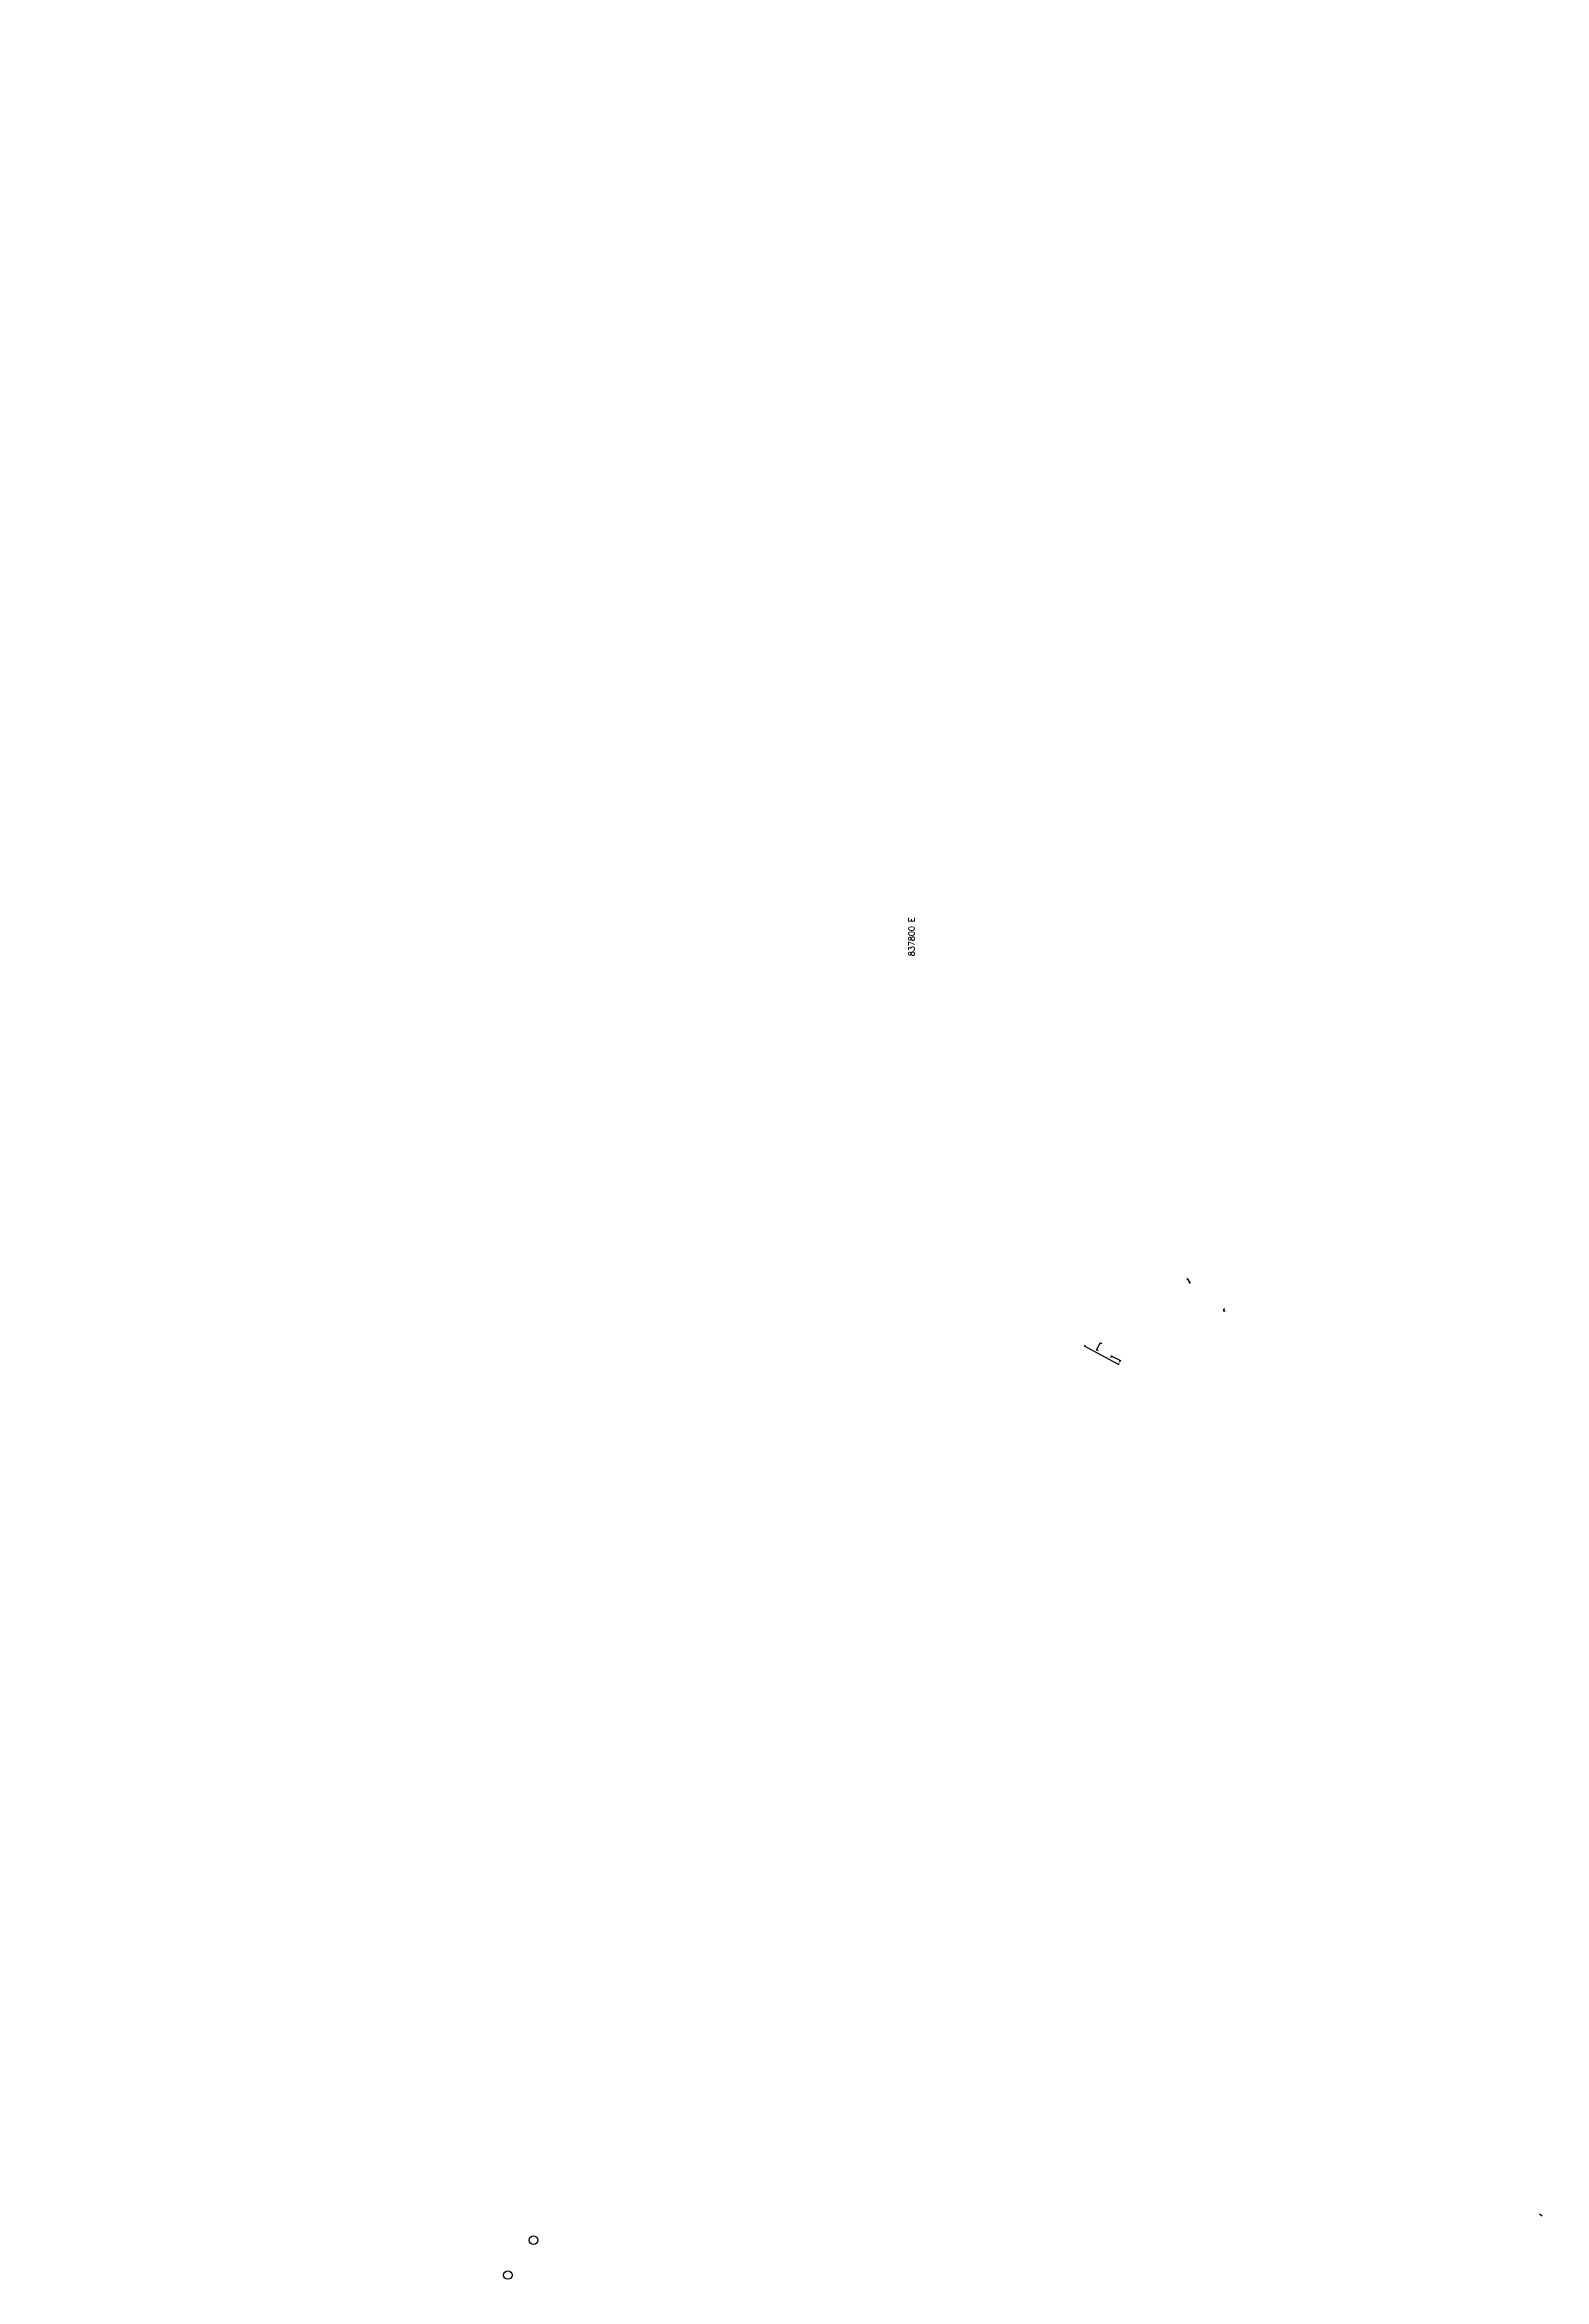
# Model space of a CAD drawing. Header units: millimetres. Extents: x 837300 to 838100, y 1173100 to 1173878.
# Drawn here: x 837300 to 837684, y 1173306 to 1173878 of the extents above; entities that cross this region are included whole.
import ezdxf

# ---------------------------------------------------------------- set-up
doc = ezdxf.new("R2010")
doc.units = ezdxf.units.MM
for name, color, linetype in [('INT-CIELOS', 252, 'Continuous'), ('INT_COTAS 100', 2, 'Continuous'), ('OLD-ANT-PLANTAS PROPUESTAS$0$A-FONDO_250', 250, 'Continuous')]:
    doc.layers.add(name, color=color, linetype=linetype)
doc.styles.add('ARIAL', font='arial.ttf')
doc.styles.add('ROMANS', font='romans.shx')
doc.dimstyles.new('Cotas100', dxfattribs={"dimtxt": 0.14, "dimasz": 0.1, "dimexe": 0.01, "dimexo": 0.01, "dimgap": 0.04, "dimtad": 1, "dimzin": 1, "dimdsep": 46, "dimtxsty": 'ARIAL', "dimblk": 'SMALL', "dimcen": 0.3, "dimclrd": 2, "dimclre": 2, "dimclrt": 1, "dimazin": 2, "dimtfac": 1, "dimtofl": 0, "dimtmove": 0, "dimatfit": 3, "dimldrblk": 'OBLIQUE', "dimfxl": 1, "dimtolj": 1, "dimlwd": -1, "dimlwe": -1, "dimarcsym": 0})
pattern_1 = [(140.22772, (836979.069, 1172029.7616), (-4.46857, -5.368623), [5.08, -1.905]), (230.22772, (836979.069, 1172029.7616), (5.368623, -4.46857), [5.08, -1.905])]
pattern_2 = [(129.03594, (836627.646, 1172149.8406), (-5.425606, -4.399207), [5.08, -1.905]), (219.03594, (836627.646, 1172149.8406), (4.399207, -5.425606), [5.08, -1.905])]
pattern_3 = [(140.22772, (836879.153, 1171999.9004), (-4.46857, -5.368623), [5.08, -1.905]), (230.22772, (836879.153, 1171999.9004), (5.368623, -4.46857), [5.08, -1.905])]
pattern_4 = [(129.03594, (836527.73, 1172119.979), (-5.425606, -4.399207), [5.08, -1.905]), (219.03594, (836527.73, 1172119.979), (4.399207, -5.425606), [5.08, -1.905])]
pattern_5 = [(37.10164, (835333.605, 1174948.145), (-4.213567, 5.571003), [5.08, -1.905]), (127.10164, (835333.605, 1174948.145), (-5.571003, -4.213567), [5.08, -1.905])]
pattern_6 = [(37.10164, (835333.1186, 1174947.777), (-4.213567, 5.571003), [5.08, -1.905]), (127.10164, (835333.1186, 1174947.777), (-5.571003, -4.213567), [5.08, -1.905])]
pattern_7 = [(140.22772, (837174.0505, 1171988.62), (-4.46857, -5.368623), [5.08, -1.905]), (230.22772, (837174.0505, 1171988.62), (5.368623, -4.46857), [5.08, -1.905])]
pattern_8 = [(129.03594, (836822.628, 1172108.699), (-5.425606, -4.399207), [5.08, -1.905]), (219.03594, (836822.628, 1172108.699), (4.399207, -5.425606), [5.08, -1.905])]
pattern_9 = [(140.22772, (837074.1345, 1171958.759), (-4.46857, -5.368623), [5.08, -1.905]), (230.22772, (837074.1345, 1171958.759), (5.368623, -4.46857), [5.08, -1.905])]
pattern_10 = [(129.03594, (836722.712, 1172078.838), (-5.425606, -4.399207), [5.08, -1.905]), (219.03594, (836722.712, 1172078.838), (4.399207, -5.425606), [5.08, -1.905])]

# ---------------------------------------------------------------- blocks, each defined once
blk = doc.blocks.new('_Small')
at = {"color": 0, "linetype": 'ByBlock', "lineweight": -2}
blk.add_circle((0, 0), 0.25, dxfattribs=at)
blk = doc.blocks.new('*D55')
at = {"layer": 'Defpoints', "color": 0, "transparency": 16777216}
for p in [(837602.26, 1173554.58), (837602.55, 1173554.59), (837602.57, 1173554.11)]:
    blk.add_point(p, dxfattribs=at)
at = {"layer": 'INT_COTAS 100', "color": 2, "transparency": 16777216}
for p, q in [((837602.54, 1173554.59), (837602.25, 1173554.58)), ((837602.28, 1173554.1), (837602.26, 1173554.58)), ((837602.56, 1173554.11), (837602.27, 1173554.1))]:
    blk.add_line(p, q, dxfattribs=at)
at = {"layer": 'INT_COTAS 100', "color": 2, "transparency": 16777216, "xscale": 0.1, "yscale": 0.1, "zscale": 0.1}
for p, rotation in [((837602.26, 1173554.58), 91.83536657363605), ((837602.28, 1173554.1), 271.835366573636)]:
    blk.add_blockref('_Small', p, dxfattribs=dict(at, rotation=rotation))
at = {"layer": 'INT_COTAS 100', "color": 1, "transparency": 16777216, "insert": (837602.16, 1173554.34), "char_height": 0.14, "attachment_point": 5, "rotation": 91.8354, "style": 'ARIAL'}
blk.add_mtext('\\A1;0.48', dxfattribs=at)
blk = doc.blocks.new('_Oblique')
at = {"color": 0, "linetype": 'ByBlock', "lineweight": -2}
blk.add_line((-0.5, -0.5), (0.5, 0.5), dxfattribs=at)
blk = doc.blocks.new('*D104')
at = {"layer": 'Defpoints', "color": 0, "transparency": 16777216}
for p in [(837592.74, 1173562.31), (837592.98, 1173562.45), (837593.36, 1173561.26)]:
    blk.add_point(p, dxfattribs=at)
at = {"layer": 'INT_COTAS 100', "color": 2, "transparency": 16777216}
for p, q in [((837592.75, 1173562.31), (837592.99, 1173562.45)), ((837593.6, 1173561.4), (837592.98, 1173562.45)), ((837593.37, 1173561.26), (837593.61, 1173561.41))]:
    blk.add_line(p, q, dxfattribs=at)
at = {"layer": 'INT_COTAS 100', "color": 2, "transparency": 16777216, "xscale": 0.1, "yscale": 0.1, "zscale": 0.1}
for p, rotation in [((837592.98, 1173562.45), 120.5899220329919), ((837593.6, 1173561.4), 300.5899220329919)]:
    blk.add_blockref('_Small', p, dxfattribs=dict(at, rotation=rotation))
at = {"layer": 'INT_COTAS 100', "color": 1, "transparency": 16777216, "insert": (837593.39, 1173561.98), "char_height": 0.14, "attachment_point": 5, "rotation": 300.5899, "style": 'ARIAL'}
blk.add_mtext('\\A1;1.22', dxfattribs=at)
blk = doc.blocks.new('*D47')
at = {"layer": 'Defpoints', "color": 0, "transparency": 16777216}
for p in [(837573.29, 1173542.21, 0), (837575.53, 1173541.01, 0), (837575.75, 1173541.43)]:
    blk.add_point(p, dxfattribs=at)
at = {"layer": 'INT_COTAS 100', "color": 2, "transparency": 16777216}
for p, q in [((837573.29, 1173542.21), (837573.51, 1173542.63)), ((837573.51, 1173542.62), (837575.75, 1173541.43)), ((837575.53, 1173541.02), (837575.75, 1173541.44))]:
    blk.add_line(p, q, dxfattribs=at)
at = {"layer": 'INT_COTAS 100', "color": 2, "transparency": 16777216, "xscale": 0.1, "yscale": 0.1, "zscale": 0.1}
for p, rotation in [((837573.51, 1173542.62), 151.9876602698457), ((837575.75, 1173541.43), 331.9876602698457)]:
    blk.add_blockref('_Small', p, dxfattribs=dict(at, rotation=rotation))
at = {"layer": 'INT_COTAS 100', "color": 1, "transparency": 16777216, "insert": (837574.68, 1173542.12), "char_height": 0.14, "attachment_point": 5, "rotation": 331.9877, "style": 'ARIAL'}
blk.add_mtext('\\A1;2.54', dxfattribs=at)
blk = doc.blocks.new('*D53')
at = {"layer": 'Defpoints', "color": 0, "transparency": 16777216}
for p in [(837566.6, 1173545.14), (837566.75, 1173545.42, 0), (837575.39, 1173540.75, 0)]:
    blk.add_point(p, dxfattribs=at)
at = {"layer": 'INT_COTAS 100', "color": 2, "transparency": 16777216}
for p, q in [((837566.75, 1173545.41), (837566.59, 1173545.13)), ((837575.23, 1173540.47), (837566.6, 1173545.14)), ((837575.38, 1173540.74), (837575.23, 1173540.46))]:
    blk.add_line(p, q, dxfattribs=at)
at = {"layer": 'INT_COTAS 100', "color": 2, "transparency": 16777216, "xscale": 0.1, "yscale": 0.1, "zscale": 0.1}
for p, rotation in [((837566.6, 1173545.14), 151.5869498761735), ((837575.23, 1173540.47), 331.5869498761734)]:
    blk.add_blockref('_Small', p, dxfattribs=dict(at, rotation=rotation))
at = {"layer": 'INT_COTAS 100', "color": 1, "transparency": 16777216, "insert": (837570.97, 1173542.9), "char_height": 0.14, "attachment_point": 5, "rotation": 331.5869, "style": 'ARIAL'}
blk.add_mtext('\\A1;9.82', dxfattribs=at)
blk = doc.blocks.new('*D54')
at = {"layer": 'Defpoints', "color": 0, "transparency": 16777216}
for p in [(837570.61, 1173545.95), (837570.13, 1173543.93, -0.03), (837571.09, 1173545.69, 0)]:
    blk.add_point(p, dxfattribs=at)
at = {"layer": 'INT_COTAS 100', "color": 2, "transparency": 16777216}
for p, q in [((837569.66, 1173544.19), (837570.61, 1173545.95)), ((837571.08, 1173545.7), (837570.61, 1173545.95)), ((837570.12, 1173543.94), (837569.65, 1173544.19))]:
    blk.add_line(p, q, dxfattribs=at)
at = {"layer": 'INT_COTAS 100', "color": 2, "transparency": 16777216, "xscale": 0.1, "yscale": 0.1, "zscale": 0.1}
for p, rotation in [((837570.61, 1173545.95), 61.56498907404654), ((837569.66, 1173544.19), 241.5649890740466)]:
    blk.add_blockref('_Small', p, dxfattribs=dict(at, rotation=rotation))
at = {"layer": 'INT_COTAS 100', "color": 1, "transparency": 16777216, "insert": (837570.04, 1173545.12), "char_height": 0.14, "attachment_point": 5, "rotation": 61.565, "style": 'ARIAL'}
blk.add_mtext('\\A1;2.00', dxfattribs=at)

msp = doc.modelspace()

# ---------------------------------------------------------------- hatches: boundary and pattern name
h = msp.add_hatch()
h.set_pattern_fill('ANGLE', color=251, angle=69.528)
h.set_pattern_definition([(106.62964, (836026.4676, 1172581.23), (-6.69285, -1.998996), [5.08, -1.905]), (196.62964, (836026.4676, 1172581.23), (1.998996, -6.69285), [5.08, -1.905])])
h.paths.add_polyline_path([(837400.168, 1173878.388), (837400.165, 1173878.397), (837400.309, 1173878.44), (837400.312, 1173878.431)])
h = msp.add_hatch()
h.set_pattern_fill('ANGLE', color=251, angle=80.73124)
h.set_pattern_definition([(117.83287, (836305.906, 1172336.057), (-6.176928, -3.261255), [5.08, -1.905]), (207.83287, (836305.906, 1172336.057), (3.261255, -6.176928), [5.08, -1.905])])
h.paths.add_polyline_path([(837401.405, 1173875.392), (837401.401, 1173875.401), (837401.533, 1173875.471), (837401.538, 1173875.462)])
h = msp.add_hatch()
h.set_pattern_fill('ANGLE', color=251, angle=91.9343)
h.set_pattern_definition(pattern_2)
h.paths.add_polyline_path([(837403.198, 1173872.684), (837403.192, 1173872.692), (837403.308, 1173872.786), (837403.315, 1173872.779)])
h = msp.add_hatch()
h.set_pattern_fill('ANGLE', color=251, angle=91.9343)
h.set_pattern_definition(pattern_2)
h.paths.add_polyline_path([(837403.198, 1173872.684), (837403.192, 1173872.692), (837403.308, 1173872.786), (837403.315, 1173872.779)])
h = msp.add_hatch()
h.set_pattern_fill('ANGLE', color=251, angle=103.12608)
h.set_pattern_definition(pattern_1)
h.paths.add_polyline_path([(837405.479, 1173870.372), (837405.472, 1173870.378), (837405.568, 1173870.493), (837405.575, 1173870.487)])
h = msp.add_hatch()
h.set_pattern_fill('ANGLE', color=251, angle=103.12608)
h.set_pattern_definition(pattern_1)
h.paths.add_polyline_path([(837405.479, 1173870.372), (837405.472, 1173870.378), (837405.568, 1173870.493), (837405.575, 1173870.487)])
h = msp.add_hatch()
h.set_pattern_fill('ANGLE', color=251, angle=114.43286)
h.set_pattern_definition([(151.5345, (837350.913, 1171980.0616), (-3.329258, -6.140543), [5.08, -1.905]), (241.5345, (837350.913, 1171980.0616), (6.140543, -3.329258), [5.08, -1.905])])
h.paths.add_polyline_path([(837408.174, 1173868.551), (837408.165, 1173868.556), (837408.236, 1173868.688), (837408.245, 1173868.683)])
h = msp.add_hatch()
h.set_pattern_fill('ANGLE', color=251, angle=114.43286)
h.set_pattern_definition([(151.5345, (837350.913, 1171980.0616), (-3.329258, -6.140543), [5.08, -1.905]), (241.5345, (837350.913, 1171980.0616), (6.140543, -3.329258), [5.08, -1.905])])
h.paths.add_polyline_path([(837408.174, 1173868.551), (837408.165, 1173868.556), (837408.236, 1173868.688), (837408.245, 1173868.683)])
h = msp.add_hatch()
h.set_pattern_fill('ANGLE', color=251, angle=125.77297)
h.set_pattern_definition([(162.8746, (837726.3384, 1172004.419), (-2.05683, -6.675303), [5.08, -1.905]), (252.8746, (837726.3384, 1172004.419), (6.675303, -2.05683), [5.08, -1.905])])
h.paths.add_polyline_path([(837411.142, 1173867.299), (837411.133, 1173867.302), (837411.177, 1173867.445), (837411.186, 1173867.442)])
h = msp.add_hatch()
h.set_pattern_fill('ANGLE', color=251, angle=125.77297)
h.set_pattern_definition([(162.8746, (837726.3384, 1172004.419), (-2.05683, -6.675303), [5.08, -1.905]), (252.8746, (837726.3384, 1172004.419), (6.675303, -2.05683), [5.08, -1.905])])
h.paths.add_polyline_path([(837411.142, 1173867.299), (837411.133, 1173867.302), (837411.177, 1173867.445), (837411.186, 1173867.442)])
h = msp.add_hatch()
h.set_pattern_fill('ANGLE', color=251, angle=143.86509)
h.set_pattern_definition([(180.96673, (838315.3954, 1172196.287), (0.11785, -6.984006), [5.08, -1.905]), (270.96673, (838315.3954, 1172196.287), (6.984006, 0.11785), [5.08, -1.905])])
h.paths.add_polyline_path([(837437.274, 1173869.181), (837437.264, 1173869.181), (837437.261, 1173869.331), (837437.271, 1173869.331)])
h = msp.add_hatch()
h.set_pattern_fill('ANGLE', color=251, angle=100.20628)
h.set_pattern_definition([(137.3079, (836922.392, 1172051.039), (-4.736236, -5.134033), [5.08, -1.905]), (227.3079, (836922.392, 1172051.039), (5.134033, -4.736236), [5.08, -1.905])])
h.paths.add_polyline_path([(837442.006, 1173867.539), (837441.998, 1173867.546), (837442.1, 1173867.656), (837442.107, 1173867.65)])
h = msp.add_hatch()
h.set_pattern_fill('ANGLE', color=251, angle=140.01041)
h.set_pattern_definition([(177.11205, (838201.3126, 1172127.183), (-0.351924, -6.97613), [5.08, -1.905]), (267.11205, (838201.3126, 1172127.183), (6.97613, -0.351924), [5.08, -1.905])])
h.paths.add_polyline_path([(837437.639, 1173855.325), (837437.629, 1173855.326), (837437.637, 1173855.475), (837437.647, 1173855.475)])
h = msp.add_hatch()
h.set_pattern_fill('ANGLE', color=251, angle=14.05675)
h.set_pattern_definition([(51.1584, (835596.275, 1174253.7445), (-5.440495, 4.38078), [5.08, -1.905]), (141.1584, (835596.275, 1174253.7445), (-4.38078, -5.440495), [5.08, -1.905])])
h.paths.add_polyline_path([(837443.568, 1173857.286), (837443.575, 1173857.294), (837443.691, 1173857.2), (837443.685, 1173857.192)])
h = msp.add_hatch()
h.set_pattern_fill('ANGLE', color=251, angle=39.48672)
h.set_pattern_definition([(76.58836, (835607.2336, 1173425.258), (-6.79451, 1.62014), [5.08, -1.905]), (166.58836, (835607.2336, 1173425.258), (-1.62014, -6.79451), [5.08, -1.905])])
h.paths.add_polyline_path([(837445.786, 1173860.454), (837445.788, 1173860.464), (837445.934, 1173860.429), (837445.932, 1173860.419)])
h = msp.add_hatch()
h.set_pattern_fill('ANGLE', color=251, angle=69.528)
h.set_pattern_definition([(106.62964, (835926.552, 1172551.369), (-6.69285, -1.998996), [5.08, -1.905]), (196.62964, (835926.552, 1172551.369), (1.998996, -6.69285), [5.08, -1.905])])
h.paths.add_polyline_path([(837300.252, 1173848.526), (837300.25, 1173848.536), (837300.393, 1173848.579), (837300.396, 1173848.569)])
h = msp.add_hatch()
h.set_pattern_fill('ANGLE', color=251, angle=80.73124)
h.set_pattern_definition([(117.83287, (836205.99, 1172306.1955), (-6.176928, -3.261255), [5.08, -1.905]), (207.83287, (836205.99, 1172306.1955), (3.261255, -6.176928), [5.08, -1.905])])
h.paths.add_polyline_path([(837301.49, 1173845.53), (837301.485, 1173845.539), (837301.617, 1173845.609), (837301.622, 1173845.6)])
h = msp.add_hatch()
h.set_pattern_fill('ANGLE', color=251, angle=91.9343)
h.set_pattern_definition(pattern_4)
h.paths.add_polyline_path([(837303.282, 1173842.823), (837303.276, 1173842.831), (837303.392, 1173842.925), (837303.399, 1173842.917)])
h = msp.add_hatch()
h.set_pattern_fill('ANGLE', color=251, angle=91.9343)
h.set_pattern_definition(pattern_4)
h.paths.add_polyline_path([(837303.282, 1173842.823), (837303.276, 1173842.831), (837303.392, 1173842.925), (837303.399, 1173842.917)])
h = msp.add_hatch()
h.set_pattern_fill('ANGLE', color=251, angle=103.12608)
h.set_pattern_definition(pattern_3)
h.paths.add_polyline_path([(837305.563, 1173840.51), (837305.556, 1173840.517), (837305.652, 1173840.632), (837305.659, 1173840.626)])
h = msp.add_hatch()
h.set_pattern_fill('ANGLE', color=251, angle=103.12608)
h.set_pattern_definition(pattern_3)
h.paths.add_polyline_path([(837305.563, 1173840.51), (837305.556, 1173840.517), (837305.652, 1173840.632), (837305.659, 1173840.626)])
h = msp.add_hatch()
h.set_pattern_fill('ANGLE', color=251, angle=114.43286)
h.set_pattern_definition([(151.5345, (837250.997, 1171950.2004), (-3.329258, -6.140543), [5.08, -1.905]), (241.5345, (837250.997, 1171950.2004), (6.140543, -3.329258), [5.08, -1.905])])
h.paths.add_polyline_path([(837308.258, 1173838.69), (837308.249, 1173838.695), (837308.32, 1173838.826), (837308.329, 1173838.822)])
h = msp.add_hatch()
h.set_pattern_fill('ANGLE', color=251, angle=114.43286)
h.set_pattern_definition([(151.5345, (837250.997, 1171950.2004), (-3.329258, -6.140543), [5.08, -1.905]), (241.5345, (837250.997, 1171950.2004), (6.140543, -3.329258), [5.08, -1.905])])
h.paths.add_polyline_path([(837308.258, 1173838.69), (837308.249, 1173838.695), (837308.32, 1173838.826), (837308.329, 1173838.822)])
h = msp.add_hatch()
h.set_pattern_fill('ANGLE', color=251, angle=143.86509)
h.set_pattern_definition([(180.96673, (838215.4795, 1172166.426), (0.11785, -6.984006), [5.08, -1.905]), (270.96673, (838215.4795, 1172166.426), (6.984006, 0.11785), [5.08, -1.905])])
h.paths.add_polyline_path([(837337.358, 1173839.32), (837337.348, 1173839.319), (837337.345, 1173839.469), (837337.355, 1173839.47)])
h = msp.add_hatch()
h.set_pattern_fill('ANGLE', color=251, angle=100.20628)
h.set_pattern_definition([(137.3079, (836822.476, 1172021.178), (-4.736236, -5.134033), [5.08, -1.905]), (227.3079, (836822.476, 1172021.178), (5.134033, -4.736236), [5.08, -1.905])])
h.paths.add_polyline_path([(837342.09, 1173837.678), (837342.082, 1173837.685), (837342.184, 1173837.795), (837342.191, 1173837.788)])
h = msp.add_hatch()
h.set_pattern_fill('ANGLE', color=251, angle=125.77297)
h.set_pattern_definition([(162.8746, (837626.4224, 1171974.5575), (-2.05683, -6.675303), [5.08, -1.905]), (252.8746, (837626.4224, 1171974.5575), (6.675303, -2.05683), [5.08, -1.905])])
h.paths.add_polyline_path([(837311.226, 1173837.438), (837311.217, 1173837.441), (837311.261, 1173837.584), (837311.271, 1173837.581)])
h = msp.add_hatch()
h.set_pattern_fill('ANGLE', color=251, angle=125.77297)
h.set_pattern_definition([(162.8746, (837626.4224, 1171974.5575), (-2.05683, -6.675303), [5.08, -1.905]), (252.8746, (837626.4224, 1171974.5575), (6.675303, -2.05683), [5.08, -1.905])])
h.paths.add_polyline_path([(837311.226, 1173837.438), (837311.217, 1173837.441), (837311.261, 1173837.584), (837311.271, 1173837.581)])
h = msp.add_hatch()
h.set_pattern_fill('ANGLE', color=251, angle=69.528)
h.set_pattern_definition([(106.62964, (836221.449, 1172540.089), (-6.69285, -1.998996), [5.08, -1.905]), (196.62964, (836221.449, 1172540.089), (1.998996, -6.69285), [5.08, -1.905])])
h.paths.add_polyline_path([(837595.15, 1173837.246), (837595.147, 1173837.256), (837595.291, 1173837.299), (837595.294, 1173837.289)])
h = msp.add_hatch()
h.set_pattern_fill('ANGLE', color=251, angle=80.73124)
h.set_pattern_definition([(117.83287, (836500.8875, 1172294.915), (-6.176928, -3.261255), [5.08, -1.905]), (207.83287, (836500.8875, 1172294.915), (3.261255, -6.176928), [5.08, -1.905])])
h.paths.add_polyline_path([(837596.387, 1173834.25), (837596.382, 1173834.259), (837596.515, 1173834.329), (837596.52, 1173834.32)])
h = msp.add_hatch()
h.set_pattern_fill('ANGLE', color=251, angle=14.05675)
h.set_pattern_definition([(51.1584, (835496.359, 1174223.883), (-5.440495, 4.38078), [5.08, -1.905]), (141.1584, (835496.359, 1174223.883), (-4.38078, -5.440495), [5.08, -1.905])])
h.paths.add_polyline_path([(837343.652, 1173827.425), (837343.659, 1173827.433), (837343.775, 1173827.339), (837343.769, 1173827.331)])
h = msp.add_hatch()
h.set_pattern_fill('ANGLE', color=251, angle=39.48672)
h.set_pattern_definition([(76.58836, (835507.3176, 1173395.3964), (-6.79451, 1.62014), [5.08, -1.905]), (166.58836, (835507.3176, 1173395.3964), (-1.62014, -6.79451), [5.08, -1.905])])
h.paths.add_polyline_path([(837345.87, 1173830.593), (837345.872, 1173830.603), (837346.018, 1173830.568), (837346.016, 1173830.558)])
h = msp.add_hatch()
h.set_pattern_fill('ANGLE', color=251, angle=91.9343)
h.set_pattern_definition(pattern_8)
h.paths.add_polyline_path([(837598.18, 1173831.543), (837598.173, 1173831.55), (837598.29, 1173831.645), (837598.296, 1173831.637)])
h = msp.add_hatch()
h.set_pattern_fill('ANGLE', color=251, angle=91.9343)
h.set_pattern_definition(pattern_8)
h.paths.add_polyline_path([(837598.18, 1173831.543), (837598.173, 1173831.55), (837598.29, 1173831.645), (837598.296, 1173831.637)])
h = msp.add_hatch()
h.set_pattern_fill('ANGLE', color=251, angle=103.12608)
h.set_pattern_definition(pattern_7)
h.paths.add_polyline_path([(837600.461, 1173829.23), (837600.453, 1173829.236), (837600.549, 1173829.352), (837600.557, 1173829.345)])
h = msp.add_hatch()
h.set_pattern_fill('ANGLE', color=251, angle=103.12608)
h.set_pattern_definition(pattern_7)
h.paths.add_polyline_path([(837600.461, 1173829.23), (837600.453, 1173829.236), (837600.549, 1173829.352), (837600.557, 1173829.345)])
h = msp.add_hatch()
h.set_pattern_fill('ANGLE', color=251, angle=114.43286)
h.set_pattern_definition([(151.5345, (837545.8946, 1171938.92), (-3.329258, -6.140543), [5.08, -1.905]), (241.5345, (837545.8946, 1171938.92), (6.140543, -3.329258), [5.08, -1.905])])
h.paths.add_polyline_path([(837603.155, 1173827.409), (837603.146, 1173827.414), (837603.218, 1173827.546), (837603.227, 1173827.541)])
h = msp.add_hatch()
h.set_pattern_fill('ANGLE', color=251, angle=114.43286)
h.set_pattern_definition([(151.5345, (837545.8946, 1171938.92), (-3.329258, -6.140543), [5.08, -1.905]), (241.5345, (837545.8946, 1171938.92), (6.140543, -3.329258), [5.08, -1.905])])
h.paths.add_polyline_path([(837603.155, 1173827.409), (837603.146, 1173827.414), (837603.218, 1173827.546), (837603.227, 1173827.541)])
h = msp.add_hatch()
h.set_pattern_fill('ANGLE', color=251, angle=125.77297)
h.set_pattern_definition([(162.8746, (837921.32, 1171963.277), (-2.05683, -6.675303), [5.08, -1.905]), (252.8746, (837921.32, 1171963.277), (6.675303, -2.05683), [5.08, -1.905])])
h.paths.add_polyline_path([(837606.124, 1173826.157), (837606.114, 1173826.16), (837606.158, 1173826.304), (837606.168, 1173826.301)])
h = msp.add_hatch()
h.set_pattern_fill('ANGLE', color=251, angle=125.77297)
h.set_pattern_definition([(162.8746, (837921.32, 1171963.277), (-2.05683, -6.675303), [5.08, -1.905]), (252.8746, (837921.32, 1171963.277), (6.675303, -2.05683), [5.08, -1.905])])
h.paths.add_polyline_path([(837606.124, 1173826.157), (837606.114, 1173826.16), (837606.158, 1173826.304), (837606.168, 1173826.301)])
h = msp.add_hatch()
h.set_pattern_fill('ANGLE', color=251, angle=143.86509)
h.set_pattern_definition([(180.96673, (838510.377, 1172155.1456), (0.11785, -6.984006), [5.08, -1.905]), (270.96673, (838510.377, 1172155.1456), (6.984006, 0.11785), [5.08, -1.905])])
h.paths.add_polyline_path([(837632.255, 1173828.039), (837632.245, 1173828.039), (837632.243, 1173828.189), (837632.253, 1173828.189)])
h = msp.add_hatch()
h.set_pattern_fill('ANGLE', color=251, angle=100.20628)
h.set_pattern_definition([(137.3079, (837117.373, 1172009.898), (-4.736236, -5.134033), [5.08, -1.905]), (227.3079, (837117.373, 1172009.898), (5.134033, -4.736236), [5.08, -1.905])])
h.paths.add_polyline_path([(837636.987, 1173826.398), (837636.98, 1173826.405), (837637.082, 1173826.515), (837637.089, 1173826.508)])
h = msp.add_hatch()
h.set_pattern_fill('ANGLE', color=251, angle=140.01041)
h.set_pattern_definition([(177.11205, (838101.3966, 1172097.322), (-0.351924, -6.97613), [5.08, -1.905]), (267.11205, (838101.3966, 1172097.322), (6.97613, -0.351924), [5.08, -1.905])])
h.paths.add_polyline_path([(837337.723, 1173825.464), (837337.713, 1173825.464), (837337.721, 1173825.614), (837337.731, 1173825.614)])
h = msp.add_hatch()
h.set_pattern_fill('ANGLE', color=251, angle=14.05675)
h.set_pattern_definition([(51.1584, (835791.2566, 1174212.603), (-5.440495, 4.38078), [5.08, -1.905]), (141.1584, (835791.2566, 1174212.603), (-4.38078, -5.440495), [5.08, -1.905])])
h.paths.add_polyline_path([(837638.55, 1173816.145), (837638.556, 1173816.153), (837638.673, 1173816.059), (837638.667, 1173816.051)])
h = msp.add_hatch()
h.set_pattern_fill('ANGLE', color=251, angle=39.48672)
h.set_pattern_definition([(76.58836, (835802.215, 1173384.116), (-6.79451, 1.62014), [5.08, -1.905]), (166.58836, (835802.215, 1173384.116), (-1.62014, -6.79451), [5.08, -1.905])])
h.paths.add_polyline_path([(837640.768, 1173819.312), (837640.77, 1173819.322), (837640.916, 1173819.287), (837640.913, 1173819.278)])
h = msp.add_hatch()
h.set_pattern_fill('ANGLE', color=251, angle=140.01041)
h.set_pattern_definition([(177.11205, (838396.294, 1172086.0415), (-0.351924, -6.97613), [5.08, -1.905]), (267.11205, (838396.294, 1172086.0415), (6.97613, -0.351924), [5.08, -1.905])])
h.paths.add_polyline_path([(837632.621, 1173814.183), (837632.611, 1173814.184), (837632.618, 1173814.334), (837632.628, 1173814.333)])
h = msp.add_hatch()
h.set_pattern_fill('ANGLE', color=251, angle=69.528)
h.set_pattern_definition([(106.62964, (836121.533, 1172510.2275), (-6.69285, -1.998996), [5.08, -1.905]), (196.62964, (836121.533, 1172510.2275), (1.998996, -6.69285), [5.08, -1.905])])
h.paths.add_polyline_path([(837495.234, 1173807.385), (837495.231, 1173807.394), (837495.375, 1173807.437), (837495.378, 1173807.428)])
h = msp.add_hatch()
h.set_pattern_fill('ANGLE', color=251, angle=80.73124)
h.set_pattern_definition([(117.83287, (836400.9715, 1172265.054), (-6.176928, -3.261255), [5.08, -1.905]), (207.83287, (836400.9715, 1172265.054), (3.261255, -6.176928), [5.08, -1.905])])
h.paths.add_polyline_path([(837496.471, 1173804.389), (837496.466, 1173804.398), (837496.599, 1173804.468), (837496.604, 1173804.459)])
h = msp.add_hatch()
h.set_pattern_fill('ANGLE', color=251, angle=91.9343)
h.set_pattern_definition(pattern_10)
h.paths.add_polyline_path([(837498.264, 1173801.681), (837498.257, 1173801.689), (837498.374, 1173801.784), (837498.38, 1173801.776)])
h = msp.add_hatch()
h.set_pattern_fill('ANGLE', color=251, angle=91.9343)
h.set_pattern_definition(pattern_10)
h.paths.add_polyline_path([(837498.264, 1173801.681), (837498.257, 1173801.689), (837498.374, 1173801.784), (837498.38, 1173801.776)])
h = msp.add_hatch()
h.set_pattern_fill('ANGLE', color=251, angle=103.12608)
h.set_pattern_definition(pattern_9)
h.paths.add_polyline_path([(837500.545, 1173799.369), (837500.537, 1173799.375), (837500.633, 1173799.491), (837500.641, 1173799.484)])
h = msp.add_hatch()
h.set_pattern_fill('ANGLE', color=251, angle=103.12608)
h.set_pattern_definition(pattern_9)
h.paths.add_polyline_path([(837500.545, 1173799.369), (837500.537, 1173799.375), (837500.633, 1173799.491), (837500.641, 1173799.484)])
h = msp.add_hatch()
h.set_pattern_fill('ANGLE', color=251, angle=114.43286)
h.set_pattern_definition([(151.5345, (837445.979, 1171909.059), (-3.329258, -6.140543), [5.08, -1.905]), (241.5345, (837445.979, 1171909.059), (6.140543, -3.329258), [5.08, -1.905])])
h.paths.add_polyline_path([(837503.239, 1173797.548), (837503.23, 1173797.553), (837503.302, 1173797.685), (837503.311, 1173797.68)])
h = msp.add_hatch()
h.set_pattern_fill('ANGLE', color=251, angle=114.43286)
h.set_pattern_definition([(151.5345, (837445.979, 1171909.059), (-3.329258, -6.140543), [5.08, -1.905]), (241.5345, (837445.979, 1171909.059), (6.140543, -3.329258), [5.08, -1.905])])
h.paths.add_polyline_path([(837503.239, 1173797.548), (837503.23, 1173797.553), (837503.302, 1173797.685), (837503.311, 1173797.68)])
h = msp.add_hatch()
h.set_pattern_fill('ANGLE', color=251, angle=143.86509)
h.set_pattern_definition([(180.96673, (838410.461, 1172125.284), (0.11785, -6.984006), [5.08, -1.905]), (270.96673, (838410.461, 1172125.284), (6.984006, 0.11785), [5.08, -1.905])])
h.paths.add_polyline_path([(837532.339, 1173798.178), (837532.329, 1173798.178), (837532.327, 1173798.328), (837532.337, 1173798.328)])
h = msp.add_hatch()
h.set_pattern_fill('ANGLE', color=251, angle=125.77297)
h.set_pattern_definition([(162.8746, (837821.404, 1171933.416), (-2.05683, -6.675303), [5.08, -1.905]), (252.8746, (837821.404, 1171933.416), (6.675303, -2.05683), [5.08, -1.905])])
h.paths.add_polyline_path([(837506.208, 1173796.296), (837506.198, 1173796.299), (837506.242, 1173796.442), (837506.252, 1173796.439)])
h = msp.add_hatch()
h.set_pattern_fill('ANGLE', color=251, angle=125.77297)
h.set_pattern_definition([(162.8746, (837821.404, 1171933.416), (-2.05683, -6.675303), [5.08, -1.905]), (252.8746, (837821.404, 1171933.416), (6.675303, -2.05683), [5.08, -1.905])])
h.paths.add_polyline_path([(837506.208, 1173796.296), (837506.198, 1173796.299), (837506.242, 1173796.442), (837506.252, 1173796.439)])
h = msp.add_hatch()
h.set_pattern_fill('ANGLE', color=251, angle=100.20628)
h.set_pattern_definition([(137.3079, (837017.457, 1171980.0365), (-4.736236, -5.134033), [5.08, -1.905]), (227.3079, (837017.457, 1171980.0365), (5.134033, -4.736236), [5.08, -1.905])])
h.paths.add_polyline_path([(837537.071, 1173796.537), (837537.064, 1173796.543), (837537.166, 1173796.654), (837537.173, 1173796.647)])
h = msp.add_hatch()
h.set_pattern_fill('ANGLE', color=251, angle=14.05675)
h.set_pattern_definition([(51.1584, (835691.3406, 1174182.742), (-5.440495, 4.38078), [5.08, -1.905]), (141.1584, (835691.3406, 1174182.742), (-4.38078, -5.440495), [5.08, -1.905])])
h.paths.add_polyline_path([(837538.634, 1173786.284), (837538.64, 1173786.291), (837538.757, 1173786.197), (837538.751, 1173786.19)])
h = msp.add_hatch()
h.set_pattern_fill('ANGLE', color=251, angle=39.48672)
h.set_pattern_definition([(76.58836, (835702.299, 1173354.255), (-6.79451, 1.62014), [5.08, -1.905]), (166.58836, (835702.299, 1173354.255), (-1.62014, -6.79451), [5.08, -1.905])])
h.paths.add_polyline_path([(837540.852, 1173789.451), (837540.854, 1173789.461), (837541, 1173789.426), (837540.997, 1173789.416)])
h = msp.add_hatch()
h.set_pattern_fill('ANGLE', color=251, angle=140.01041)
h.set_pattern_definition([(177.11205, (838296.378, 1172056.18), (-0.351924, -6.97613), [5.08, -1.905]), (267.11205, (838296.378, 1172056.18), (6.97613, -0.351924), [5.08, -1.905])])
h.paths.add_polyline_path([(837532.705, 1173784.322), (837532.695, 1173784.323), (837532.702, 1173784.473), (837532.712, 1173784.472)])
h = msp.add_hatch()
h.set_pattern_fill('ANGLE', color=251, angle=-5.01818)
h.set_pattern_definition([(32.08346, (835996.554, 1174434.1694), (-3.71011, 5.918218), [5.08, -1.905]), (122.08346, (835996.554, 1174434.1694), (-5.918218, -3.71011), [5.08, -1.905])])
h.paths.add_polyline_path([(837612.852, 1173455.777), (837612.861, 1173455.782), (837612.94, 1173455.655), (837612.932, 1173455.65)])
h = msp.add_hatch()
h.set_pattern_fill('ANGLE', color=251, angle=62.33247)
h.set_pattern_definition([(99.4341, (836081.319, 1172327.5695), (-6.890526, -1.144934), [5.08, -1.905]), (189.4341, (836081.319, 1172327.5695), (1.144934, -6.890526), [5.08, -1.905])])
h.paths.add_polyline_path([(837606.678, 1173442.447), (837606.676, 1173442.457), (837606.824, 1173442.481), (837606.826, 1173442.472)])
h = msp.add_hatch()
h.set_pattern_fill('ANGLE', color=251, angle=40.16566)
h.set_pattern_definition([(77.2673, (835775.45, 1172962.557), (-6.813231, 1.539514), [5.08, -1.905]), (167.2673, (835775.45, 1172962.557), (-1.539514, -6.813231), [5.08, -1.905])])
h.paths.add_polyline_path([(837608.717, 1173419.509), (837608.719, 1173419.519), (837608.865, 1173419.486), (837608.863, 1173419.476)])
at = {"extrusion": (1.57983e-05, -2.58008e-06, 1)}
h = msp.add_hatch(dxfattribs=at)
h.set_pattern_fill('ANGLE', color=255)
h.set_pattern_definition(pattern_5)
edge = h.paths.add_edge_path()
edge.add_line((837683.48, 1173367.215), (837683.48, 1173367.216))
edge.add_line((837683.48, 1173367.216), (837683.484, 1173367.233))
edge.add_line((837683.484, 1173367.233), (837683.484, 1173367.233))
edge.add_line((837683.484, 1173367.233), (837683.484, 1173367.233))
edge.add_line((837683.484, 1173367.233), (837683.486, 1173367.242))
edge.add_line((837683.486, 1173367.242), (837683.475, 1173367.244))
edge.add_line((837683.475, 1173367.244), (837683.475, 1173367.242))
edge.add_line((837683.475, 1173367.242), (837683.474, 1173367.243))
edge.add_line((837683.474, 1173367.243), (837683.474, 1173367.245))
edge.add_arc((837683.475, 1173367.245), 0.0005, 77.33667, 167.33667, ccw=False)
edge.add_line((837683.475, 1173367.245), (837683.489, 1173367.242))
edge.add_arc((837683.489, 1173367.241), 0.001, -12.66333, 77.33667, ccw=False)
edge.add_line((837683.49, 1173367.241), (837683.489, 1173367.239))
edge.add_line((837683.489, 1173367.239), (837683.488, 1173367.239))
edge.add_line((837683.488, 1173367.239), (837683.489, 1173367.241))
edge.add_line((837683.489, 1173367.241), (837683.487, 1173367.241))
edge.add_line((837683.487, 1173367.241), (837683.481, 1173367.214))
edge.add_line((837683.481, 1173367.214), (837683.482, 1173367.213))
edge.add_line((837683.482, 1173367.213), (837683.483, 1173367.215))
edge.add_arc((837683.483, 1173367.215), 0.0004, 77.3367, 167.3367, ccw=False)
edge.add_line((837683.483, 1173367.215), (837683.483, 1173367.215))
edge.add_arc((837683.483, 1173367.215), 0.0004, -12.66334, 77.33666, ccw=False)
edge.add_line((837683.484, 1173367.215), (837683.483, 1173367.213))
edge.add_arc((837683.482, 1173367.213), 0.001, 257.33667, 347.33667, ccw=False)
edge.add_line((837683.482, 1173367.212), (837683.48, 1173367.213))
edge.add_line((837683.48, 1173367.213), (837683.479, 1173367.206))
edge.add_line((837683.479, 1173367.206), (837683.488, 1173367.204))
edge.add_line((837683.488, 1173367.204), (837683.489, 1173367.206))
edge.add_arc((837683.49, 1173367.206), 0.001, 77.33668, 167.33668, ccw=False)
edge.add_line((837683.49, 1173367.206), (837683.491, 1173367.206))
edge.add_line((837683.491, 1173367.206), (837683.491, 1173367.205))
edge.add_line((837683.491, 1173367.205), (837683.49, 1173367.206))
edge.add_line((837683.49, 1173367.206), (837683.489, 1173367.204))
edge.add_line((837683.489, 1173367.204), (837683.495, 1173367.203))
edge.add_line((837683.495, 1173367.203), (837683.496, 1173367.204))
edge.add_line((837683.496, 1173367.204), (837683.494, 1173367.205))
edge.add_line((837683.494, 1173367.205), (837683.494, 1173367.205))
edge.add_line((837683.494, 1173367.205), (837683.496, 1173367.205))
edge.add_arc((837683.496, 1173367.204), 0.001, -12.66334, 77.33666, ccw=False)
edge.add_line((837683.497, 1173367.204), (837683.496, 1173367.202))
edge.add_arc((837683.495, 1173367.203), 0.001, 257.33667, 347.33667, ccw=False)
edge.add_line((837683.495, 1173367.202), (837683.479, 1173367.205))
edge.add_line((837683.479, 1173367.205), (837683.479, 1173367.206))
edge.add_line((837683.479, 1173367.206), (837683.479, 1173367.205))
edge.add_line((837683.479, 1173367.205), (837683.467, 1173367.208))
edge.add_arc((837683.467, 1173367.209), 0.0005, 167.33669, 257.33669, ccw=False)
edge.add_line((837683.466, 1173367.209), (837683.467, 1173367.21))
edge.add_line((837683.467, 1173367.21), (837683.468, 1173367.211))
edge.add_line((837683.468, 1173367.211), (837683.467, 1173367.209))
edge.add_line((837683.467, 1173367.209), (837683.478, 1173367.207))
edge.add_line((837683.478, 1173367.207), (837683.48, 1173367.215))
edge.add_line((837683.48, 1173367.215), (837683.48, 1173367.215))
h = msp.add_hatch(dxfattribs=at)
h.set_pattern_fill('ANGLE', color=255)
h.set_pattern_definition(pattern_5)
h.paths.add_polyline_path([(837683.483, 1173367.249), (837683.502, 1173367.245), (837683.503, 1173367.247), (837683.484, 1173367.251)])
edge = h.paths.add_edge_path()
edge.add_line((837683.489, 1173367.245), (837683.49, 1173367.246))
edge.add_line((837683.49, 1173367.246), (837683.486, 1173367.247))
edge.add_line((837683.486, 1173367.247), (837683.485, 1173367.246))
edge.add_line((837683.485, 1173367.246), (837683.486, 1173367.246))
edge.add_arc((837683.485, 1173367.246), 0.000773, -63.51226, 58.89021, ccw=False)
edge.add_arc((837683.483, 1173367.249), 0.00517, 265.49515, 302.60165, ccw=False)
edge.add_arc((837683.482, 1173367.244), 0.000248, 91.07979, 257.33663)
edge.add_arc((837683.484, 1173367.249), 0.00591, 250.73152, 295.50076)
edge.add_arc((837683.492, 1173367.248), 0.00591, 219.17258, 263.94182)
edge.add_arc((837683.491, 1173367.242), 0.000248, 257.33667, 423.59352)
edge.add_arc((837683.493, 1173367.247), 0.00519, 212.13733, 249.11255, ccw=False)
edge.add_arc((837683.489, 1173367.245), 0.000769, 95.26549, 218.70321, ccw=False)
edge.add_line((837683.489, 1173367.245), (837683.489, 1173367.245))
edge.add_line((837683.489, 1173367.245), (837683.489, 1173367.245))
edge.add_line((837683.489, 1173367.245), (837683.489, 1173367.245))
edge = h.paths.add_edge_path()
edge.add_line((837683.491, 1173367.205), (837683.49, 1173367.204))
edge.add_line((837683.49, 1173367.204), (837683.494, 1173367.203))
edge.add_line((837683.494, 1173367.203), (837683.494, 1173367.204))
edge.add_line((837683.494, 1173367.204), (837683.494, 1173367.204))
edge.add_arc((837683.495, 1173367.204), 0.000773, 116.48776, 238.89024, ccw=False)
edge.add_arc((837683.497, 1173367.201), 0.00517, 85.49515, 122.60165, ccw=False)
edge.add_arc((837683.497, 1173367.206), 0.000248, 271.07982, 437.33667)
edge.add_arc((837683.496, 1173367.201), 0.00591, 70.73152, 115.50076)
edge.add_arc((837683.488, 1173367.202), 0.00591, 39.17257, 83.94182)
edge.add_arc((837683.489, 1173367.208), 0.000248, 77.3367, 243.59354)
edge.add_arc((837683.487, 1173367.203), 0.00519, 32.13732, 69.11255, ccw=False)
edge.add_arc((837683.491, 1173367.205), 0.000769, -84.73451, 38.70321, ccw=False)
edge.add_line((837683.491, 1173367.205), (837683.491, 1173367.205))
edge.add_line((837683.491, 1173367.205), (837683.491, 1173367.205))
edge.add_line((837683.491, 1173367.205), (837683.491, 1173367.205))
h = msp.add_hatch(dxfattribs=at)
h.set_pattern_fill('ANGLE', color=255)
h.set_pattern_definition(pattern_6)
h.paths.add_polyline_path([(837684.314, 1173367.06), (837684.296, 1173367.064), (837684.297, 1173367.067), (837684.315, 1173367.063)])
edge = h.paths.add_edge_path()
edge.add_line((837684.308, 1173367.059), (837684.308, 1173367.06))
edge.add_line((837684.308, 1173367.06), (837684.312, 1173367.059))
edge.add_line((837684.312, 1173367.059), (837684.312, 1173367.059))
edge.add_line((837684.312, 1173367.059), (837684.311, 1173367.059))
edge.add_arc((837684.311, 1173367.058), 0.000773, 95.78311, 218.18559)
edge.add_arc((837684.315, 1173367.06), 0.00517, 212.07169, 249.17818)
edge.add_arc((837684.313, 1173367.055), 0.000248, -102.66325, 63.59359, ccw=False)
edge.add_arc((837684.314, 1173367.061), 0.00591, 219.17258, 263.94182, ccw=False)
edge.add_arc((837684.307, 1173367.062), 0.00591, 250.73152, 295.50077, ccw=False)
edge.add_arc((837684.305, 1173367.057), 0.000248, 91.07985, 257.33669, ccw=False)
edge.add_arc((837684.305, 1173367.062), 0.00519, 265.56079, 302.53602)
edge.add_arc((837684.308, 1173367.059), 0.000769, 295.97012, 419.40784)
edge.add_line((837684.308, 1173367.059), (837684.308, 1173367.059))
edge.add_line((837684.308, 1173367.059), (837684.308, 1173367.059))
edge.add_line((837684.308, 1173367.059), (837684.308, 1173367.059))
edge = h.paths.add_edge_path()
edge.add_line((837684.289, 1173367.023), (837684.289, 1173367.022))
edge.add_line((837684.289, 1173367.022), (837684.285, 1173367.023))
edge.add_line((837684.285, 1173367.023), (837684.285, 1173367.024))
edge.add_line((837684.285, 1173367.024), (837684.286, 1173367.024))
edge.add_arc((837684.285, 1173367.025), 0.000773, 275.78312, 398.1856)
edge.add_arc((837684.282, 1173367.022), 0.00517, 32.07169, 69.17818)
edge.add_arc((837684.284, 1173367.027), 0.000248, 77.33672, 243.59357, ccw=False)
edge.add_arc((837684.283, 1173367.022), 0.00591, 39.17258, 83.94182, ccw=False)
edge.add_arc((837684.29, 1173367.02), 0.00591, 70.73152, 115.50076, ccw=False)
edge.add_arc((837684.292, 1173367.026), 0.000248, -88.92015, 77.33669, ccw=False)
edge.add_arc((837684.292, 1173367.02), 0.00519, 85.56079, 122.53601)
edge.add_arc((837684.289, 1173367.024), 0.000769, 115.97011, 239.40783)
edge.add_line((837684.289, 1173367.023), (837684.289, 1173367.023))
edge.add_line((837684.289, 1173367.023), (837684.289, 1173367.023))
edge.add_line((837684.289, 1173367.023), (837684.289, 1173367.023))
h = msp.add_hatch(dxfattribs=at)
h.set_pattern_fill('ANGLE', color=255)
h.set_pattern_definition(pattern_6)
edge = h.paths.add_edge_path()
edge.add_line((837684.303, 1173367.028), (837684.303, 1173367.029))
edge.add_line((837684.303, 1173367.029), (837684.307, 1173367.046))
edge.add_line((837684.307, 1173367.046), (837684.307, 1173367.046))
edge.add_line((837684.307, 1173367.046), (837684.307, 1173367.046))
edge.add_line((837684.307, 1173367.046), (837684.309, 1173367.055))
edge.add_line((837684.309, 1173367.055), (837684.32, 1173367.052))
edge.add_line((837684.32, 1173367.052), (837684.319, 1173367.05))
edge.add_line((837684.319, 1173367.05), (837684.321, 1173367.051))
edge.add_line((837684.321, 1173367.051), (837684.321, 1173367.053))
edge.add_arc((837684.321, 1173367.053), 0.0005, 347.33667, 437.33667)
edge.add_line((837684.321, 1173367.053), (837684.306, 1173367.056))
edge.add_arc((837684.306, 1173367.055), 0.001, 77.33668, 167.33668)
edge.add_line((837684.305, 1173367.056), (837684.305, 1173367.053))
edge.add_line((837684.305, 1173367.053), (837684.306, 1173367.054))
edge.add_line((837684.306, 1173367.054), (837684.306, 1173367.055))
edge.add_line((837684.306, 1173367.055), (837684.308, 1173367.055))
edge.add_line((837684.308, 1173367.055), (837684.302, 1173367.027))
edge.add_line((837684.302, 1173367.027), (837684.3, 1173367.027))
edge.add_line((837684.3, 1173367.027), (837684.301, 1173367.029))
edge.add_arc((837684.3, 1173367.029), 0.0004, 347.33664, 437.33664)
edge.add_line((837684.3, 1173367.03), (837684.3, 1173367.03))
edge.add_arc((837684.3, 1173367.029), 0.0004, 77.33668, 167.33668)
edge.add_line((837684.3, 1173367.029), (837684.299, 1173367.028))
edge.add_arc((837684.3, 1173367.027), 0.001, 167.33665, 257.33665)
edge.add_line((837684.3, 1173367.026), (837684.302, 1173367.026))
edge.add_line((837684.302, 1173367.026), (837684.3, 1173367.02))
edge.add_line((837684.3, 1173367.02), (837684.291, 1173367.022))
edge.add_line((837684.291, 1173367.022), (837684.291, 1173367.023))
edge.add_arc((837684.29, 1173367.024), 0.001, 347.33667, 437.33667)
edge.add_line((837684.291, 1173367.024), (837684.289, 1173367.025))
edge.add_line((837684.289, 1173367.025), (837684.289, 1173367.024))
edge.add_line((837684.289, 1173367.024), (837684.29, 1173367.024))
edge.add_line((837684.29, 1173367.024), (837684.29, 1173367.022))
edge.add_line((837684.29, 1173367.022), (837684.284, 1173367.023))
edge.add_line((837684.284, 1173367.023), (837684.284, 1173367.025))
edge.add_line((837684.284, 1173367.025), (837684.286, 1173367.025))
edge.add_line((837684.286, 1173367.025), (837684.286, 1173367.026))
edge.add_line((837684.286, 1173367.026), (837684.284, 1173367.026))
edge.add_arc((837684.284, 1173367.025), 0.001, 77.33666, 167.33666)
edge.add_line((837684.283, 1173367.025), (837684.283, 1173367.024))
edge.add_arc((837684.284, 1173367.023), 0.001, 167.33667, 257.33667)
edge.add_line((837684.284, 1173367.022), (837684.3, 1173367.019))
edge.add_line((837684.3, 1173367.019), (837684.3, 1173367.019))
edge.add_line((837684.3, 1173367.019), (837684.3, 1173367.019))
edge.add_line((837684.3, 1173367.019), (837684.312, 1173367.016))
edge.add_arc((837684.312, 1173367.017), 0.0005, 257.33665, 347.33665)
edge.add_line((837684.313, 1173367.016), (837684.313, 1173367.018))
edge.add_line((837684.313, 1173367.018), (837684.312, 1173367.019))
edge.add_line((837684.312, 1173367.019), (837684.312, 1173367.017))
edge.add_line((837684.312, 1173367.017), (837684.301, 1173367.02))
edge.add_line((837684.301, 1173367.02), (837684.303, 1173367.028))
edge.add_line((837684.303, 1173367.028), (837684.303, 1173367.028))

# ---------------------------------------------------------------- linework, layer by layer
at = {"layer": 'INT-CIELOS'}
for centre in [(837425.466, 1173316.168), (837418.848, 1173307.266)]:
    msp.add_circle(centre, 1.095, dxfattribs=at)
at = {"layer": 'OLD-ANT-PLANTAS PROPUESTAS$0$A-FONDO_250'}
msp.add_lwpolyline([(837683.096, 1173322.929), (837683.733, 1173322.452)], dxfattribs=at)

# ---------------------------------------------------------------- texts
at = {"layer": 'INT_COTAS 100', "style": 'ROMANS'}
msp.add_text('837800 E', height=1.5, rotation=90, dxfattribs=at).set_placement((837523.023, 1173645.012))

# ---------------------------------------------------------------- dimensions: what is measured, and where the dimension line sits
at = {"layer": 'INT_COTAS 100'}
for p1, p2, distance, picture, middle in [((837593.363, 1173561.258), (837592.744, 1173562.306), -0.279, '*D104', (837593.389, 1173561.98)), ((837570.133, 1173543.932, -0.036), (837571.086, 1173545.692), 0.536, '*D54', (837570.04, 1173545.12, -0.002)), ((837575.387, 1173540.748, 0.001), (837566.751, 1173545.42, 0.001), 0.321, '*D53', (837570.969, 1173542.899)), ((837573.285, 1173542.206, 0), (837575.525, 1173541.015, 0.001), 0.468, '*D47', (837574.678, 1173542.122))]:
    dim = msp.add_aligned_dim(p1=p1, p2=p2, distance=distance, dimstyle='Cotas100', override={"dimtmove": 1}, dxfattribs=at)
    dim.commit()
    dim.dimension.update_dxf_attribs({"geometry": picture, "text_midpoint": middle})
dim = msp.add_linear_dim(base=(837602.262, 1173554.581), p1=(837602.567, 1173554.112), p2=(837602.553, 1173554.59), angle=271.83537, dimstyle='Cotas100', override={"dimtad": 4, "dimtmove": 1}, dxfattribs=at)
dim.commit()
dim.dimension.update_dxf_attribs({"geometry": '*D55', "text_midpoint": (837602.158, 1173554.338)})

doc.saveas('drawing.dxf')
